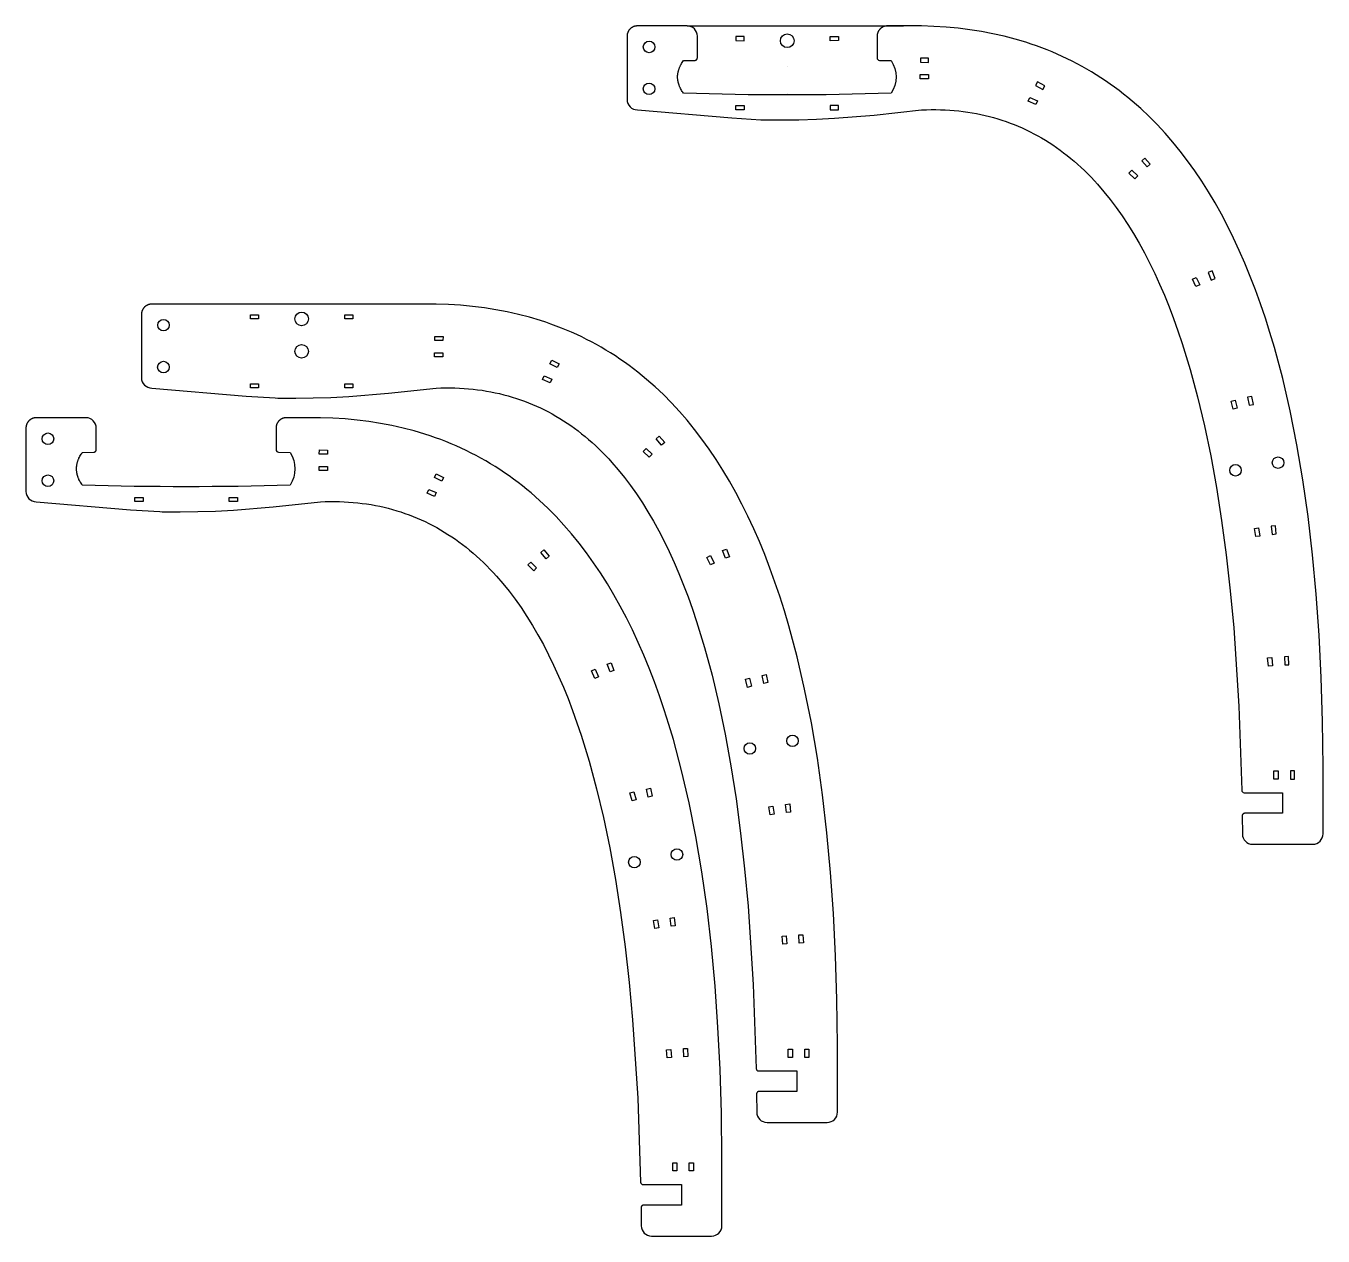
# Model space of a CAD drawing. Extents: x -4423 to 2541, y -1262 to 980.
# Drawn here: x 789 to 1188.7, y -911.7 to -538.8 of the extents above; entities that cross this region are included whole.
import ezdxf

# ---------------------------------------------------------------- set-up
doc = ezdxf.new("R2010")
doc.units = 0
doc.layers.add('FAB$ARM-1', color=5, linetype='CONTINUOUS')
doc.layers.add('FAB$ARM-2', color=5, linetype='CONTINUOUS')

msp = doc.modelspace()

# ---------------------------------------------------------------- linework, layer by layer
at = {"layer": 'FAB$ARM-1'}
for p, q in [((974.24, -541.95), (974.24, -561.47)), ((1023.61, -551.32, 32.93), (1023.6, -551.32, -32.93)), ((1023.61, -559.5, 32.93), (1023.6, -559.5, -32.93)), ((1164.43, -775.1), (1176.23, -775.1)), ((1176.23, -775.1), (1176.23, -781.45)), ((1176.23, -781.45), (1164.56, -781.45)), ((1167.01, -790.97), (1185.52, -790.97))]:
    msp.add_line(p, q, dxfattribs=at)
msp.add_lwpolyline([(1065.01, -538.78), (1054.4, -538.78), (1054.32, -538.78), (1054.25, -538.79), (1054.18, -538.79), (1054.11, -538.8), (1054.04, -538.81), (1053.96, -538.82), (1053.89, -538.83), (1053.81, -538.85), (1053.74, -538.87), (1053.67, -538.88), (1053.59, -538.9), (1053.52, -538.93), (1053.44, -538.95), (1053.37, -538.98), (1053.3, -539), (1053.22, -539.03), (1053.15, -539.07), (1053.08, -539.1), (1053.01, -539.14), (1052.94, -539.17), (1052.87, -539.21), (1052.8, -539.26), (1052.73, -539.3), (1052.66, -539.34), (1052.59, -539.39), (1052.53, -539.44), (1052.47, -539.49), (1052.4, -539.54), (1052.34, -539.6), (1052.28, -539.65), (1052.22, -539.71), (1052.16, -539.77), (1052.11, -539.83), (1052.05, -539.89), (1052, -539.96), (1051.95, -540.02), (1051.9, -540.09), (1051.85, -540.15), (1051.81, -540.22), (1051.77, -540.29), (1051.72, -540.36), (1051.68, -540.43), (1051.65, -540.5), (1051.61, -540.57), (1051.58, -540.64), (1051.54, -540.71), (1051.51, -540.79), (1051.49, -540.86), (1051.46, -540.94), (1051.44, -541.01), (1051.41, -541.08), (1051.39, -541.16), (1051.38, -541.23), (1051.36, -541.31), (1051.34, -541.38), (1051.33, -541.45), (1051.32, -541.53), (1051.31, -541.6), (1051.3, -541.67), (1051.3, -541.74), (1051.29, -541.82), (1051.29, -541.89), (1051.29, -548.59, 0.405473), (1052.06, -549.38), (1055.61, -549.48, -0.303827), (1055.61, -559.51, -0.016683), (991.6, -559.51), (991.41, -559.24), (991.23, -558.95), (991.06, -558.66), (990.89, -558.37), (990.73, -558.07), (990.59, -557.76), (990.52, -557.6), (990.45, -557.45), (990.39, -557.29), (990.33, -557.13), (990.27, -556.97), (990.21, -556.81), (990.16, -556.65), (990.11, -556.49), (990.07, -556.32), (990.03, -556.16), (989.99, -555.99), (989.96, -555.83), (989.93, -555.66), (989.9, -555.5), (989.88, -555.33), (989.86, -555.16), (989.84, -555), (989.83, -554.83), (989.83, -554.66), (989.82, -554.5), (989.83, -554.33), (989.83, -554.16), (989.84, -553.99), (989.86, -553.83), (989.88, -553.66), (989.9, -553.49), (989.93, -553.33), (989.96, -553.16), (989.99, -553), (990.03, -552.83), (990.07, -552.67), (990.11, -552.51), (990.16, -552.34), (990.21, -552.18), (990.27, -552.02), (990.33, -551.86), (990.39, -551.7), (990.45, -551.54), (990.52, -551.39), (990.59, -551.23), (990.73, -550.92), (990.89, -550.62), (991.06, -550.33), (991.23, -550.04), (991.41, -549.75), (991.6, -549.48), (995.15, -549.38), (995.17, -549.38), (995.18, -549.38), (995.2, -549.38), (995.22, -549.38), (995.24, -549.38), (995.25, -549.37), (995.27, -549.37), (995.29, -549.37), (995.31, -549.36), (995.33, -549.36), (995.34, -549.35), (995.36, -549.35), (995.38, -549.34), (995.4, -549.34), (995.42, -549.33), (995.43, -549.32), (995.45, -549.31), (995.47, -549.31), (995.49, -549.3), (995.5, -549.29), (995.52, -549.28), (995.54, -549.27), (995.56, -549.26), (995.57, -549.25), (995.59, -549.24), (995.6, -549.22), (995.62, -549.21), (995.64, -549.2), (995.65, -549.19), (995.67, -549.17), (995.68, -549.16), (995.69, -549.14), (995.71, -549.13), (995.72, -549.11), (995.74, -549.1), (995.75, -549.08), (995.76, -549.07), (995.77, -549.05), (995.78, -549.03), (995.79, -549.02), (995.8, -549), (995.81, -548.98), (995.82, -548.97), (995.83, -548.95), (995.84, -548.93), (995.85, -548.91), (995.86, -548.9), (995.87, -548.88), (995.87, -548.86), (995.88, -548.84), (995.88, -548.82), (995.89, -548.81), (995.89, -548.79), (995.9, -548.77), (995.9, -548.75), (995.91, -548.73), (995.91, -548.71), (995.91, -548.7), (995.91, -548.68), (995.92, -548.66), (995.92, -548.64), (995.92, -548.63), (995.92, -548.61), (995.92, -541.95, 0.41422), (992.74, -538.78), (977.35, -538.78), (977.28, -538.78), (977.21, -538.78), (977.13, -538.79), (977.06, -538.8), (976.99, -538.81), (976.92, -538.82), (976.84, -538.83), (976.77, -538.84), (976.69, -538.86), (976.62, -538.88), (976.55, -538.9), (976.47, -538.92), (976.4, -538.95), (976.32, -538.97), (976.25, -539), (976.18, -539.03), (976.11, -539.06), (976.03, -539.1), (975.96, -539.13), (975.89, -539.17), (975.82, -539.21), (975.75, -539.25), (975.68, -539.29), (975.61, -539.34), (975.55, -539.39), (975.48, -539.44), (975.42, -539.49), (975.36, -539.54), (975.29, -539.59), (975.23, -539.65), (975.17, -539.71), (975.12, -539.77), (975.06, -539.83), (975.01, -539.89), (974.95, -539.95), (974.9, -540.02), (974.85, -540.08), (974.81, -540.15), (974.76, -540.21), (974.72, -540.28), (974.68, -540.35), (974.64, -540.42), (974.6, -540.49), (974.56, -540.57), (974.53, -540.64), (974.5, -540.71), (974.47, -540.78), (974.44, -540.86), (974.41, -540.93), (974.39, -541), (974.37, -541.08), (974.35, -541.15), (974.33, -541.23), (974.31, -541.3), (974.3, -541.37), (974.28, -541.45), (974.27, -541.52), (974.26, -541.59), (974.26, -541.67), (974.25, -541.74), (974.25, -541.81), (974.25, -541.88), (974.24, -541.95)], format="xyb", dxfattribs=at)
for points in [[(1188.7, -787.79), (1188.69, -767.09), (1188.52, -753.14), (1188.12, -739.63), (1187.47, -726.56), (1186.59, -713.93), (1185.46, -701.75), (1184.1, -690.01), (1182.5, -678.71), (1180.66, -667.85), (1178.59, -657.43), (1176.27, -647.45), (1173.72, -637.91), (1172.35, -633.31), (1170.93, -628.81), (1169.44, -624.43), (1167.9, -620.15), (1166.29, -615.99), (1164.63, -611.93), (1162.9, -607.99), (1161.12, -604.15), (1159.28, -600.43), (1157.37, -596.81), (1155.41, -593.3), (1153.39, -589.91), (1151.31, -586.62), (1149.17, -583.44), (1146.97, -580.37), (1144.7, -577.42), (1142.38, -574.57), (1140.01, -571.83), (1137.57, -569.19), (1135.07, -566.67), (1132.51, -564.26), (1129.89, -561.96), (1128.56, -560.85), (1127.21, -559.76), (1125.85, -558.71), (1124.48, -557.68), (1123.08, -556.68), (1121.68, -555.7), (1120.26, -554.76), (1118.82, -553.84), (1117.37, -552.95), (1115.91, -552.08), (1114.43, -551.24), (1112.93, -550.43), (1111.42, -549.65), (1109.9, -548.89), (1108.36, -548.16), (1106.8, -547.46), (1105.23, -546.79), (1103.65, -546.14), (1102.05, -545.52), (1100.43, -544.93), (1098.8, -544.36), (1097.16, -543.82), (1093.83, -542.83), (1090.43, -541.94), (1086.98, -541.17), (1083.47, -540.5), (1079.9, -539.94), (1076.26, -539.49), (1072.57, -539.14), (1068.82, -538.91), (1065.01, -538.78)], [(977.42, -564.65), (1006.5, -567.13), (1015.46, -567.69), (1016.26, -567.72), (1021.8, -567.76), (1027.19, -567.7), (1032.6, -567.52), (1038.17, -567.23), (1050.38, -566.23), (1065.01, -564.65)], [(1065.01, -564.65), (1066.48, -564.6), (1067.94, -564.58), (1069.39, -564.58), (1070.82, -564.61), (1072.25, -564.67), (1073.66, -564.75), (1075.06, -564.86), (1076.45, -564.99), (1077.83, -565.16), (1079.2, -565.35), (1080.56, -565.56), (1081.91, -565.8), (1083.25, -566.07), (1084.57, -566.37), (1085.89, -566.69), (1087.19, -567.04), (1088.48, -567.41), (1089.76, -567.81), (1091.03, -568.24), (1092.29, -568.7), (1093.54, -569.18), (1094.78, -569.69), (1096.01, -570.22), (1097.22, -570.78), (1098.43, -571.37), (1099.62, -571.99), (1100.8, -572.63), (1101.97, -573.29), (1103.13, -573.99), (1104.28, -574.71), (1105.42, -575.46), (1106.55, -576.23), (1107.67, -577.03), (1108.77, -577.86), (1109.87, -578.71), (1110.95, -579.59), (1112.02, -580.5), (1113.09, -581.43), (1114.14, -582.39), (1115.18, -583.38), (1116.21, -584.39), (1117.22, -585.43), (1118.23, -586.5), (1119.23, -587.59), (1121.18, -589.86), (1123.1, -592.23), (1124.97, -594.71), (1126.8, -597.29), (1128.58, -599.99), (1130.32, -602.78), (1132.01, -605.69), (1133.66, -608.7), (1135.27, -611.81), (1136.83, -615.04), (1138.35, -618.37), (1139.83, -621.8), (1141.26, -625.34), (1142.65, -628.99), (1143.99, -632.75), (1145.29, -636.61), (1147.76, -644.65), (1150.05, -653.11), (1152.16, -662.01), (1154.1, -671.32), (1155.86, -681.07), (1157.45, -691.23), (1158.86, -701.83), (1160.1, -712.85), (1161.16, -724.29), (1162.75, -748.46), (1163.64, -774.32)], [(1164.56, -781.45), (1164.54, -781.45), (1164.52, -781.45), (1164.5, -781.45), (1164.49, -781.45), (1164.47, -781.45), (1164.45, -781.46), (1164.43, -781.46), (1164.41, -781.46), (1164.39, -781.47), (1164.37, -781.47), (1164.35, -781.48), (1164.33, -781.48), (1164.31, -781.49), (1164.29, -781.5), (1164.27, -781.5), (1164.26, -781.51), (1164.24, -781.52), (1164.22, -781.53), (1164.2, -781.53), (1164.18, -781.54), (1164.17, -781.55), (1164.15, -781.56), (1164.13, -781.57), (1164.12, -781.58), (1164.1, -781.6), (1164.08, -781.61), (1164.07, -781.62), (1164.05, -781.63), (1164.04, -781.64), (1164.03, -781.66), (1164.01, -781.67), (1164, -781.68), (1163.98, -781.7), (1163.97, -781.71), (1163.96, -781.73), (1163.95, -781.74), (1163.93, -781.76), (1163.92, -781.77), (1163.91, -781.79), (1163.9, -781.8), (1163.89, -781.82), (1163.88, -781.84), (1163.87, -781.86), (1163.86, -781.87), (1163.85, -781.89), (1163.84, -781.91), (1163.83, -781.93), (1163.83, -781.94), (1163.82, -781.96), (1163.81, -781.98), (1163.81, -782), (1163.8, -782.02), (1163.79, -782.04), (1163.79, -782.06), (1163.79, -782.08), (1163.78, -782.1), (1163.78, -782.12), (1163.78, -782.14), (1163.77, -782.16), (1163.77, -782.17), (1163.77, -782.19), (1163.77, -782.21), (1163.77, -782.23), (1163.84, -787.81)]]:
    msp.add_lwpolyline(points, dxfattribs=at)
for points in [[(1010.34, -542.05), (1007.8, -542.04), (1007.8, -543.31), (1010.34, -543.32)], [(1036.88, -542.05), (1039.42, -542.04), (1039.42, -543.31), (1036.88, -543.32)], [(1067.18, -548.76), (1064.64, -548.71), (1064.62, -549.98), (1067.16, -550.03)], [(1067.13, -555.03), (1064.59, -555.03), (1064.58, -553.76), (1067.12, -553.76)], [(1102.93, -557.21), (1100.67, -556.04), (1100.09, -557.17), (1102.35, -558.34)], [(1010.34, -564.61), (1007.8, -564.62), (1007.8, -563.35), (1010.34, -563.34)], [(1036.88, -564.61), (1039.42, -564.62), (1039.42, -563.35), (1036.88, -563.34)], [(1100.16, -563.02), (1097.83, -562), (1098.34, -560.84), (1100.67, -561.86)], [(1135.47, -581.41), (1133.8, -579.5), (1132.84, -580.34), (1134.52, -582.25)], [(1130.69, -585.93), (1128.88, -584.15), (1129.77, -583.24), (1131.58, -585.02)], [(1155.41, -616.66), (1154.52, -614.28), (1153.33, -614.73), (1154.23, -617.11)], [(1149.55, -619.12), (1148.48, -616.82), (1149.63, -616.29), (1150.71, -618.59)], [(860.72, -627.79), (860.72, -629.06), (858.18, -629.05), (858.18, -627.78)], [(887.26, -627.79), (889.8, -627.78), (889.8, -629.05), (887.26, -629.06)], [(917.56, -634.5), (917.54, -635.77), (915, -635.72), (915.02, -634.45)], [(917.51, -640.77), (914.97, -640.77), (914.96, -639.5), (917.5, -639.5)], [(953.31, -642.95), (952.73, -644.07), (950.47, -642.91), (951.05, -641.78)], [(950.54, -648.76), (948.21, -647.74), (948.72, -646.58), (951.05, -647.6)], [(860.72, -650.35), (858.18, -650.35), (858.18, -649.08), (860.72, -649.08)], [(887.26, -650.35), (887.26, -649.08), (889.8, -649.08), (889.8, -650.35)], [(1160.98, -656.88), (1160.36, -654.42), (1161.59, -654.1), (1162.21, -656.57)], [(1167.23, -655.43), (1166.71, -652.95), (1165.47, -653.21), (1165.98, -655.69)], [(985.85, -667.15), (984.9, -667.98), (983.22, -666.07), (984.18, -665.24)], [(981.07, -671.67), (979.26, -669.89), (980.15, -668.98), (981.96, -670.76)], [(1167.97, -696.18), (1167.57, -693.67), (1168.83, -693.47), (1169.22, -695.98)], [(1174.28, -695.33), (1174, -692.81), (1172.74, -692.95), (1173.02, -695.48)], [(999.93, -704.86), (998.86, -702.56), (1000.01, -702.02), (1001.09, -704.33)], [(1005.79, -702.4), (1004.61, -702.85), (1003.71, -700.47), (1004.9, -700.02)], [(1171.86, -736.08), (1171.63, -733.55), (1172.9, -733.44), (1173.13, -735.97)], [(1178.2, -735.65), (1178.08, -733.11), (1176.81, -733.17), (1176.93, -735.71)], [(1017.61, -741.17), (1016.36, -741.43), (1015.84, -738.94), (1017.09, -738.69)], [(1011.36, -742.62), (1010.74, -740.15), (1011.97, -739.84), (1012.59, -742.3)], [(1173.55, -770.92), (1173.55, -768.38), (1174.82, -768.38), (1174.82, -770.92)], [(1179.9, -770.92), (1179.9, -768.38), (1178.63, -768.38), (1178.63, -770.92)], [(1018.35, -781.92), (1017.95, -779.41), (1019.21, -779.21), (1019.6, -781.72)], [(1024.66, -781.07), (1023.4, -781.21), (1023.12, -778.69), (1024.38, -778.55)], [(1022.24, -821.82), (1022.01, -819.29), (1023.28, -819.18), (1023.51, -821.71)], [(1028.58, -821.39), (1027.31, -821.45), (1027.19, -818.91), (1028.46, -818.85)], [(1023.93, -856.66), (1023.93, -854.12), (1025.2, -854.12), (1025.2, -856.66)], [(1030.28, -856.66), (1029.01, -856.66), (1029.01, -854.12), (1030.28, -854.12)]]:
    msp.add_lwpolyline(points, close=True, dxfattribs=at)
msp.add_lwpolyline([(909.78, -624.52), (843.12, -624.52), (827.73, -624.52), (827.66, -624.52), (827.59, -624.52), (827.51, -624.53), (827.44, -624.54), (827.37, -624.54), (827.3, -624.56), (827.22, -624.57), (827.15, -624.58), (827.07, -624.6), (827, -624.62), (826.93, -624.64), (826.85, -624.66), (826.78, -624.68), (826.7, -624.71), (826.63, -624.74), (826.56, -624.77), (826.48, -624.8), (826.41, -624.83), (826.34, -624.87), (826.27, -624.91), (826.2, -624.95), (826.13, -624.99), (826.06, -625.03), (825.99, -625.08), (825.93, -625.13), (825.86, -625.17), (825.8, -625.22), (825.73, -625.28), (825.67, -625.33), (825.61, -625.39), (825.55, -625.44), (825.5, -625.5), (825.44, -625.56), (825.39, -625.63), (825.33, -625.69), (825.28, -625.75), (825.23, -625.82), (825.19, -625.88), (825.14, -625.95), (825.1, -626.02), (825.06, -626.09), (825.02, -626.16), (824.98, -626.23), (824.94, -626.3), (824.91, -626.38), (824.88, -626.45), (824.85, -626.52), (824.82, -626.59), (824.79, -626.67), (824.77, -626.74), (824.75, -626.82), (824.73, -626.89), (824.71, -626.96), (824.69, -627.04), (824.68, -627.11), (824.66, -627.19), (824.65, -627.26), (824.64, -627.33), (824.64, -627.4), (824.63, -627.48), (824.63, -627.55), (824.62, -627.62), (824.62, -627.69), (824.62, -647.21, 0.414214), (827.8, -650.38), (856.88, -652.87), (865.84, -653.43), (866.64, -653.46), (872.18, -653.5), (877.57, -653.44), (882.98, -653.26), (888.55, -652.96), (900.76, -651.97), (915.39, -650.39), (916.86, -650.34), (918.32, -650.31), (919.76, -650.32), (921.2, -650.35), (922.62, -650.4), (924.04, -650.49), (925.44, -650.6), (926.83, -650.73), (928.21, -650.89), (929.58, -651.08), (930.94, -651.3), (932.29, -651.54), (933.62, -651.81), (934.95, -652.1), (936.26, -652.43), (937.57, -652.78), (938.86, -653.15), (940.14, -653.55), (941.41, -653.98), (942.67, -654.44), (943.92, -654.92), (945.16, -655.43), (946.39, -655.96), (947.6, -656.52), (948.81, -657.11), (950, -657.72), (951.18, -658.36), (952.35, -659.03), (953.51, -659.73), (954.66, -660.45), (955.8, -661.19), (956.93, -661.97), (958.05, -662.77), (959.15, -663.6), (960.25, -664.45), (961.33, -665.33), (962.4, -666.24), (963.47, -667.17), (964.52, -668.13), (965.56, -669.12), (966.59, -670.13), (967.6, -671.17), (968.61, -672.24), (969.61, -673.33), (971.56, -675.6), (973.48, -677.97), (975.35, -680.45), (977.18, -683.03), (978.96, -685.72), (980.7, -688.52), (982.39, -691.42), (984.04, -694.43), (985.65, -697.55), (987.21, -700.77), (988.73, -704.1), (990.21, -707.54), (991.64, -711.08), (993.03, -714.73), (994.37, -718.48), (995.67, -722.34), (998.13, -730.39), (1000.43, -738.85), (1002.54, -747.74), (1004.48, -757.06), (1006.24, -766.8), (1007.83, -776.97), (1009.24, -787.57), (1010.48, -798.58), (1011.54, -810.03), (1013.13, -834.19), (1014.02, -860.06, 0.40804), (1014.81, -860.84), (1026.61, -860.84), (1026.61, -867.19), (1014.94, -867.19), (1014.92, -867.19), (1014.9, -867.19), (1014.88, -867.19), (1014.86, -867.19), (1014.85, -867.19), (1014.83, -867.19), (1014.81, -867.2), (1014.79, -867.2), (1014.77, -867.2), (1014.75, -867.21), (1014.73, -867.21), (1014.71, -867.22), (1014.69, -867.23), (1014.67, -867.23), (1014.65, -867.24), (1014.64, -867.25), (1014.62, -867.25), (1014.6, -867.26), (1014.58, -867.27), (1014.56, -867.28), (1014.55, -867.29), (1014.53, -867.3), (1014.51, -867.31), (1014.5, -867.32), (1014.48, -867.33), (1014.46, -867.35), (1014.45, -867.36), (1014.43, -867.37), (1014.42, -867.38), (1014.4, -867.39), (1014.39, -867.41), (1014.38, -867.42), (1014.36, -867.44), (1014.35, -867.45), (1014.34, -867.46), (1014.33, -867.48), (1014.31, -867.49), (1014.3, -867.51), (1014.29, -867.53), (1014.28, -867.54), (1014.27, -867.56), (1014.26, -867.58), (1014.25, -867.59), (1014.24, -867.61), (1014.23, -867.63), (1014.22, -867.65), (1014.21, -867.66), (1014.21, -867.68), (1014.2, -867.7), (1014.19, -867.72), (1014.19, -867.74), (1014.18, -867.76), (1014.17, -867.78), (1014.17, -867.8), (1014.17, -867.82), (1014.16, -867.83), (1014.16, -867.85), (1014.16, -867.87), (1014.15, -867.89), (1014.15, -867.91), (1014.15, -867.93), (1014.15, -867.95), (1014.15, -867.97), (1014.22, -873.55, 0.413283), (1017.39, -876.71), (1035.9, -876.71, 0.415199), (1039.08, -873.52), (1039.07, -852.83), (1038.9, -838.87), (1038.5, -825.36), (1037.85, -812.3), (1036.97, -799.67), (1035.84, -787.49), (1034.48, -775.75), (1032.88, -764.45), (1031.04, -753.59), (1028.97, -743.17), (1026.65, -733.19), (1024.1, -723.65), (1022.73, -719.04), (1021.31, -714.55), (1019.82, -710.17), (1018.27, -705.89), (1016.67, -701.73), (1015.01, -697.67), (1013.28, -693.73), (1011.5, -689.89), (1009.66, -686.17), (1007.75, -682.55), (1005.79, -679.04), (1003.77, -675.65), (1001.69, -672.36), (999.55, -669.18), (997.34, -666.11), (995.08, -663.15), (992.76, -660.3), (990.38, -657.56), (987.95, -654.93), (985.45, -652.41), (982.89, -650), (980.27, -647.7), (978.94, -646.58), (977.59, -645.5), (976.23, -644.45), (974.86, -643.42), (973.46, -642.42), (972.06, -641.44), (970.64, -640.49), (969.2, -639.57), (967.75, -638.68), (966.29, -637.82), (964.81, -636.98), (963.31, -636.17), (961.8, -635.39), (960.28, -634.63), (958.74, -633.9), (957.18, -633.2), (955.61, -632.52), (954.03, -631.88), (952.43, -631.26), (950.81, -630.67), (949.18, -630.1), (947.54, -629.56), (944.2, -628.57), (940.81, -627.68), (937.36, -626.9), (933.85, -626.23), (930.28, -625.67), (926.64, -625.22), (922.95, -624.88), (919.2, -624.65), (915.39, -624.52)], format="xyb", close=True, dxfattribs=at)
for centre, radius in [((981.04, -545.25), 1.78), ((1023.61, -543.34), 2.1), ((981.02, -558.18), 1.78), ((873.99, -629.07), 2.1), ((831.42, -630.99), 1.78), ((831.4, -643.92), 1.78), ((1161.71, -675.73), 1.78), ((1174.84, -673.38), 1.78), ((1025.22, -759.12), 1.78), ((1012.09, -761.47), 1.78)]:
    msp.add_circle(centre, radius, dxfattribs=at)
for centre, radius, start, end in [((977.42, -561.47), 3.17, 179.9961, 269.9961), ((1164.43, -774.3), 0.794, 181.2103, 270), ((1167.01, -787.8), 3.18, 180.1822, 270), ((1185.52, -787.8), 3.17, 270, 0.1927)]:
    msp.add_arc(centre, radius, start, end, dxfattribs=at)
at = {"layer": 'FAB$ARM-2'}
msp.add_line((992.74, -538.78), (1059.4, -538.78), dxfattribs=at)
msp.add_lwpolyline([(1003.5, -908.55), (1003.49, -887.85), (1003.32, -873.9), (1002.91, -860.39), (1002.27, -847.32), (1001.38, -834.69), (1000.26, -822.51), (998.9, -810.77), (997.3, -799.47), (995.46, -788.61), (993.38, -778.19), (991.07, -768.21), (988.51, -758.67), (987.15, -754.07), (985.72, -749.57), (984.24, -745.19), (982.69, -740.91), (981.09, -736.75), (979.42, -732.7), (977.7, -728.75), (975.91, -724.91), (974.07, -721.19), (972.17, -717.57), (970.21, -714.07), (968.18, -710.67), (966.1, -707.38), (963.96, -704.2), (961.76, -701.14), (959.5, -698.18), (957.18, -695.33), (954.8, -692.59), (952.36, -689.96), (949.86, -687.43), (947.3, -685.02), (944.69, -682.72), (943.36, -681.61), (942.01, -680.53), (940.65, -679.47), (939.27, -678.44), (937.88, -677.44), (936.47, -676.46), (935.05, -675.52), (933.62, -674.6), (932.17, -673.71), (930.7, -672.84), (929.22, -672), (927.73, -671.19), (926.22, -670.41), (924.69, -669.65), (923.15, -668.92), (921.6, -668.22), (920.03, -667.55), (918.44, -666.9), (916.84, -666.28), (915.23, -665.69), (913.6, -665.12), (911.95, -664.58), (908.62, -663.59), (905.23, -662.7), (901.78, -661.93), (898.26, -661.26), (894.69, -660.7), (891.06, -660.25), (887.37, -659.9), (883.62, -659.67), (879.81, -659.54), (869.19, -659.54), (869.12, -659.55), (869.05, -659.55), (868.98, -659.56), (868.9, -659.56), (868.83, -659.57), (868.76, -659.58), (868.68, -659.6), (868.61, -659.61), (868.54, -659.63), (868.46, -659.65), (868.39, -659.67), (868.31, -659.69), (868.24, -659.71), (868.17, -659.74), (868.09, -659.77), (868.02, -659.8), (867.95, -659.83), (867.88, -659.86), (867.8, -659.9), (867.73, -659.94), (867.66, -659.98), (867.59, -660.02), (867.52, -660.06), (867.46, -660.11), (867.39, -660.15), (867.32, -660.2), (867.26, -660.25), (867.2, -660.31), (867.14, -660.36), (867.08, -660.42), (867.02, -660.47), (866.96, -660.53), (866.9, -660.59), (866.85, -660.65), (866.8, -660.72), (866.75, -660.78), (866.7, -660.85), (866.65, -660.91), (866.6, -660.98), (866.56, -661.05), (866.52, -661.12), (866.48, -661.19), (866.44, -661.26), (866.41, -661.33), (866.37, -661.4), (866.34, -661.48), (866.31, -661.55), (866.28, -661.62), (866.26, -661.7), (866.23, -661.77), (866.21, -661.84), (866.19, -661.92), (866.17, -661.99), (866.15, -662.07), (866.14, -662.14), (866.13, -662.21), (866.12, -662.29), (866.11, -662.36), (866.1, -662.43), (866.09, -662.5), (866.09, -662.58), (866.09, -662.65), (866.09, -669.35, 0.405473), (866.86, -670.15), (870.4, -670.24, -0.303827), (870.4, -680.27, -0.016683), (806.4, -680.27), (806.21, -680), (806.03, -679.71), (805.85, -679.43), (805.69, -679.13), (805.53, -678.83), (805.38, -678.52), (805.31, -678.36), (805.25, -678.21), (805.18, -678.05), (805.12, -677.89), (805.07, -677.73), (805.01, -677.57), (804.96, -677.41), (804.91, -677.25), (804.87, -677.08), (804.82, -676.92), (804.79, -676.75), (804.75, -676.59), (804.72, -676.42), (804.69, -676.26), (804.67, -676.09), (804.65, -675.93), (804.64, -675.76), (804.63, -675.59), (804.62, -675.42), (804.62, -675.26), (804.62, -675.09), (804.63, -674.92), (804.64, -674.76), (804.65, -674.59), (804.67, -674.42), (804.69, -674.26), (804.72, -674.09), (804.75, -673.92), (804.79, -673.76), (804.82, -673.59), (804.87, -673.43), (804.91, -673.27), (804.96, -673.1), (805.01, -672.94), (805.07, -672.78), (805.12, -672.62), (805.18, -672.46), (805.25, -672.31), (805.31, -672.15), (805.38, -671.99), (805.53, -671.69), (805.69, -671.38), (805.85, -671.09), (806.03, -670.8), (806.21, -670.52), (806.4, -670.24), (809.94, -670.15), (809.96, -670.14), (809.98, -670.14), (810, -670.14), (810.01, -670.14), (810.03, -670.14), (810.05, -670.13), (810.07, -670.13), (810.09, -670.13), (810.1, -670.12), (810.12, -670.12), (810.14, -670.11), (810.16, -670.11), (810.18, -670.1), (810.19, -670.1), (810.21, -670.09), (810.23, -670.08), (810.25, -670.08), (810.27, -670.07), (810.28, -670.06), (810.3, -670.05), (810.32, -670.04), (810.33, -670.03), (810.35, -670.02), (810.37, -670.01), (810.38, -670), (810.4, -669.98), (810.42, -669.97), (810.43, -669.96), (810.45, -669.95), (810.46, -669.93), (810.48, -669.92), (810.49, -669.9), (810.5, -669.89), (810.52, -669.88), (810.53, -669.86), (810.54, -669.84), (810.56, -669.83), (810.57, -669.81), (810.58, -669.8), (810.59, -669.78), (810.6, -669.76), (810.61, -669.75), (810.62, -669.73), (810.63, -669.71), (810.64, -669.69), (810.65, -669.67), (810.65, -669.66), (810.66, -669.64), (810.67, -669.62), (810.67, -669.6), (810.68, -669.58), (810.68, -669.57), (810.69, -669.55), (810.69, -669.53), (810.7, -669.51), (810.7, -669.49), (810.7, -669.48), (810.71, -669.46), (810.71, -669.44), (810.71, -669.42), (810.71, -669.4), (810.71, -669.39), (810.71, -669.37), (810.71, -662.71, 0.41422), (807.54, -659.54), (792.14, -659.54), (792.07, -659.54), (792, -659.55), (791.93, -659.55), (791.86, -659.56), (791.78, -659.57), (791.71, -659.58), (791.64, -659.59), (791.56, -659.61), (791.49, -659.62), (791.42, -659.64), (791.34, -659.66), (791.27, -659.68), (791.19, -659.71), (791.12, -659.73), (791.05, -659.76), (790.97, -659.79), (790.9, -659.82), (790.83, -659.86), (790.76, -659.89), (790.69, -659.93), (790.62, -659.97), (790.55, -660.01), (790.48, -660.06), (790.41, -660.1), (790.34, -660.15), (790.28, -660.2), (790.21, -660.25), (790.15, -660.3), (790.09, -660.36), (790.03, -660.41), (789.97, -660.47), (789.91, -660.53), (789.86, -660.59), (789.8, -660.65), (789.75, -660.71), (789.7, -660.78), (789.65, -660.84), (789.6, -660.91), (789.56, -660.98), (789.51, -661.04), (789.47, -661.11), (789.43, -661.18), (789.39, -661.25), (789.36, -661.33), (789.33, -661.4), (789.29, -661.47), (789.26, -661.54), (789.24, -661.62), (789.21, -661.69), (789.18, -661.77), (789.16, -661.84), (789.14, -661.91), (789.12, -661.99), (789.11, -662.06), (789.09, -662.14), (789.08, -662.21), (789.07, -662.28), (789.06, -662.36), (789.05, -662.43), (789.05, -662.5), (789.04, -662.57), (789.04, -662.64), (789.04, -662.71), (789.04, -682.23, 0.414214), (792.21, -685.41), (821.3, -687.89), (830.26, -688.45), (831.06, -688.48), (836.59, -688.52), (841.99, -688.46), (847.4, -688.28), (852.97, -687.99), (865.18, -687), (879.81, -685.41), (881.28, -685.36), (882.73, -685.34), (884.18, -685.34), (885.62, -685.37), (887.04, -685.43), (888.45, -685.51), (889.86, -685.62), (891.25, -685.75), (892.63, -685.92), (894, -686.11), (895.36, -686.32), (896.7, -686.56), (898.04, -686.83), (899.37, -687.13), (900.68, -687.45), (901.98, -687.8), (903.28, -688.17), (904.56, -688.58), (905.83, -689), (907.09, -689.46), (908.34, -689.94), (909.58, -690.45), (910.8, -690.98), (912.02, -691.54), (913.22, -692.13), (914.42, -692.75), (915.6, -693.39), (916.77, -694.06), (917.93, -694.75), (919.08, -695.47), (920.22, -696.22), (921.35, -696.99), (922.46, -697.79), (923.57, -698.62), (924.66, -699.47), (925.75, -700.35), (926.82, -701.26), (927.88, -702.19), (928.93, -703.15), (929.97, -704.14), (931, -705.15), (932.02, -706.19), (933.03, -707.26), (934.02, -708.35), (935.98, -710.62), (937.9, -712.99), (939.77, -715.47), (941.59, -718.05), (943.38, -720.75), (945.11, -723.54), (946.81, -726.45), (948.46, -729.46), (950.07, -732.57), (951.63, -735.8), (953.15, -739.13), (954.62, -742.56), (956.06, -746.1), (957.44, -749.75), (958.79, -753.51), (960.08, -757.37), (962.55, -765.41), (964.84, -773.88), (966.96, -782.77), (968.9, -792.08), (970.66, -801.83), (972.25, -812), (973.66, -822.59), (974.89, -833.61), (975.95, -845.05), (977.54, -869.22), (978.43, -895.08, 0.40804), (979.23, -895.86), (991.03, -895.86), (991.03, -902.21), (979.36, -902.21), (979.34, -902.21), (979.32, -902.21), (979.3, -902.21), (979.28, -902.21), (979.26, -902.21), (979.24, -902.22), (979.22, -902.22), (979.2, -902.22), (979.18, -902.23), (979.16, -902.23), (979.15, -902.24), (979.13, -902.24), (979.11, -902.25), (979.09, -902.26), (979.07, -902.26), (979.05, -902.27), (979.03, -902.28), (979.02, -902.29), (979, -902.3), (978.98, -902.3), (978.96, -902.31), (978.95, -902.32), (978.93, -902.33), (978.91, -902.35), (978.9, -902.36), (978.88, -902.37), (978.87, -902.38), (978.85, -902.39), (978.84, -902.41), (978.82, -902.42), (978.81, -902.43), (978.79, -902.45), (978.78, -902.46), (978.77, -902.47), (978.75, -902.49), (978.74, -902.5), (978.73, -902.52), (978.72, -902.53), (978.71, -902.55), (978.7, -902.57), (978.68, -902.58), (978.67, -902.6), (978.66, -902.62), (978.66, -902.63), (978.65, -902.65), (978.64, -902.67), (978.63, -902.69), (978.62, -902.71), (978.61, -902.72), (978.61, -902.74), (978.6, -902.76), (978.6, -902.78), (978.59, -902.8), (978.59, -902.82), (978.58, -902.84), (978.58, -902.86), (978.57, -902.88), (978.57, -902.9), (978.57, -902.92), (978.57, -902.94), (978.57, -902.95), (978.56, -902.97), (978.56, -902.99), (978.63, -908.57, 0.413283), (981.81, -911.73), (1000.32, -911.73, 0.415199)], format="xyb", close=True, dxfattribs=at)
for points in [[(881.98, -669.52), (881.95, -670.79), (879.41, -670.74), (879.44, -669.47)], [(881.92, -675.79), (879.38, -675.8), (879.38, -674.53), (881.92, -674.52)], [(917.73, -677.97), (917.14, -679.1), (914.89, -677.93), (915.47, -676.8)], [(914.95, -683.78), (912.63, -682.76), (913.14, -681.6), (915.46, -682.62)], [(825.13, -685.37), (822.59, -685.38), (822.59, -684.11), (825.13, -684.1)], [(851.67, -685.37), (851.67, -684.1), (854.21, -684.11), (854.21, -685.38)], [(950.27, -702.17), (949.31, -703.01), (947.64, -701.1), (948.59, -700.26)], [(945.49, -706.69), (943.68, -704.91), (944.57, -704), (946.38, -705.78)], [(970.21, -737.42), (969.02, -737.87), (968.13, -735.49), (969.32, -735.05)], [(964.35, -739.89), (963.28, -737.58), (964.43, -737.05), (965.5, -739.35)], [(975.78, -777.64), (975.15, -775.18), (976.38, -774.86), (977.01, -777.33)], [(982.02, -776.2), (980.78, -776.45), (980.26, -773.97), (981.5, -773.71)], [(982.76, -816.94), (982.37, -814.43), (983.63, -814.23), (984.02, -816.74)], [(989.08, -816.1), (987.81, -816.24), (987.53, -813.71), (988.79, -813.57)], [(986.66, -856.85), (986.43, -854.32), (987.69, -854.2), (987.92, -856.73)], [(992.99, -856.41), (991.72, -856.47), (991.61, -853.93), (992.88, -853.88)], [(988.34, -891.68), (988.34, -889.14), (989.61, -889.14), (989.61, -891.68)], [(994.69, -891.68), (993.42, -891.68), (993.42, -889.14), (994.69, -889.14)]]:
    msp.add_lwpolyline(points, close=True, dxfattribs=at)
for centre, radius in [((873.99, -639.07), 2.09), ((795.83, -666.01), 1.78), ((795.81, -678.94), 1.78), ((976.5, -796.49), 1.78), ((989.63, -794.15), 1.78)]:
    msp.add_circle(centre, radius, dxfattribs=at)

doc.saveas('drawing.dxf')
